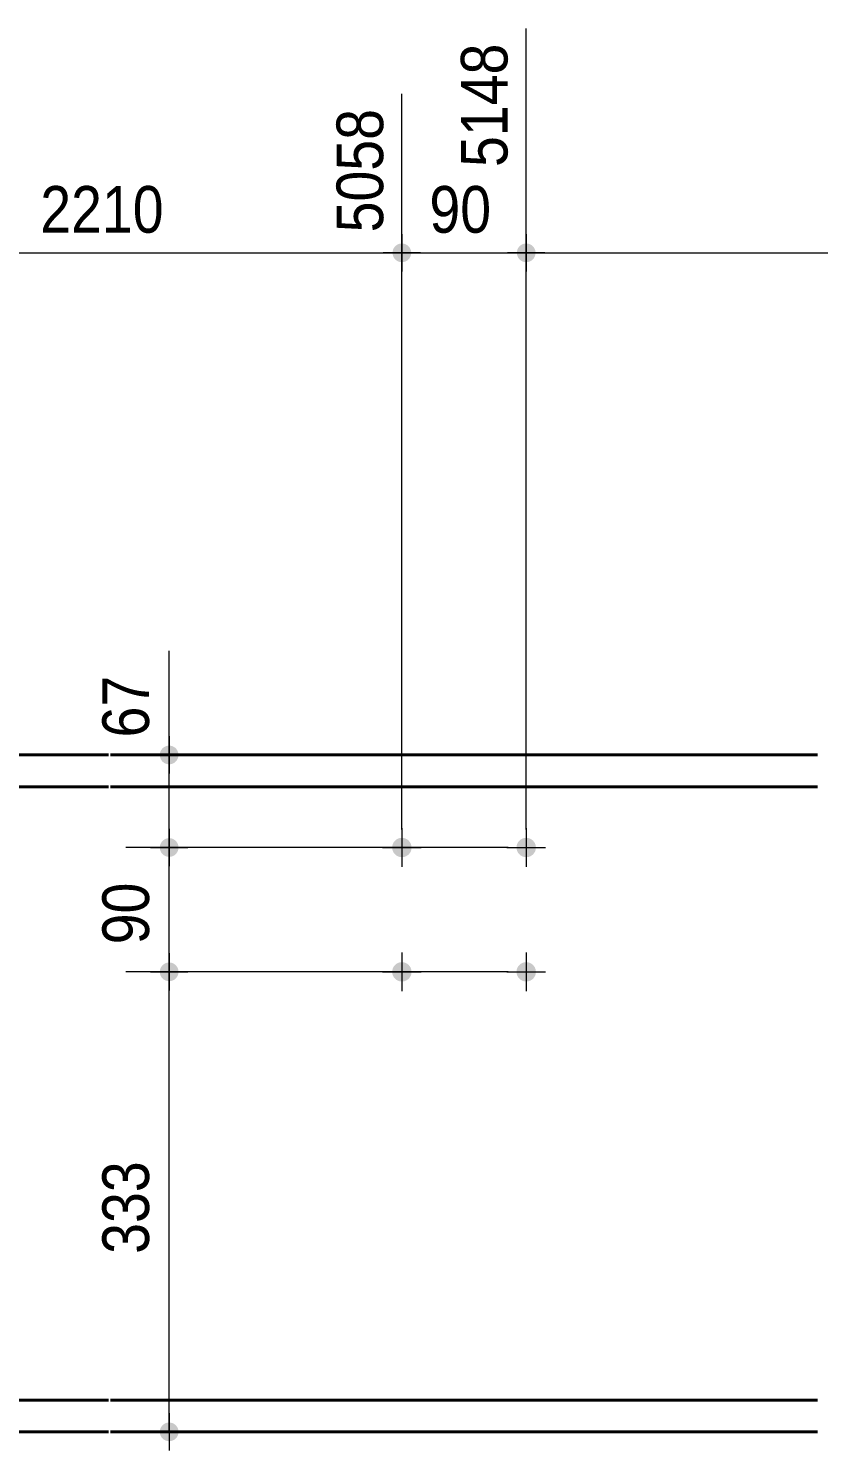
# Model space of a CAD drawing. Header units: millimetres. Extents: x 2 to 410, y 5 to 282.
# Drawn here: x 162.1 to 206.1, y 110.9 to 190.1 of the extents above; entities that cross this region are included whole.
import ezdxf

# ---------------------------------------------------------------- set-up
doc = ezdxf.new("R2010")
doc.units = ezdxf.units.MM
for name, color, linetype, lineweight in [('Boulon', 7, 'Continuous', 0), ('Cotation', 7, 'Continuous', 0), ('Piece', 2, 'Continuous', 0)]:
    doc.layers.add(name, color=color, linetype=linetype, lineweight=lineweight)
doc.styles.add('ARIAL', font='ARIAL.TTF')

# ---------------------------------------------------------------- blocks, each defined once
blk = doc.blocks.new('*A9')
at = {"layer": 'Boulon'}
for points in [[(182.335, 144.5), (182.337, 144.527), (182.341, 144.553), (182.345, 144.579), (182.351, 144.605), (182.358, 144.63), (182.366, 144.655), (182.376, 144.68), (182.386, 144.704), (182.398, 144.728), (182.411, 144.751), (182.425, 144.773), (182.441, 144.795), (182.457, 144.815), (182.474, 144.835), (182.492, 144.854), (182.512, 144.873), (182.532, 144.89), (182.552, 144.906), (182.574, 144.921), (182.596, 144.936), (182.619, 144.949), (182.643, 144.961), (182.667, 144.971), (182.692, 144.981), (182.717, 144.989), (182.742, 144.996), (182.768, 145.002), (182.794, 145.006), (182.82, 145.01), (182.847, 145.012), (182.873, 145.012), (182.9, 145.012), (182.926, 145.01), (182.952, 145.006), (182.978, 145.002), (183.004, 144.996), (183.03, 144.989), (183.055, 144.981), (183.079, 144.971), (183.103, 144.961), (183.127, 144.949), (183.15, 144.936), (183.172, 144.921), (183.194, 144.906), (183.215, 144.89), (183.235, 144.873), (183.254, 144.854), (183.272, 144.835), (183.289, 144.815), (183.306, 144.795), (183.321, 144.773), (183.335, 144.751), (183.348, 144.728), (183.36, 144.704), (183.371, 144.68), (183.38, 144.655), (183.388, 144.63), (183.396, 144.605), (183.401, 144.579), (183.406, 144.553), (183.409, 144.527), (183.411, 144.5), (183.412, 144.474), (183.411, 144.447), (183.409, 144.421), (183.406, 144.395), (183.401, 144.369), (183.396, 144.343), (183.388, 144.317), (183.38, 144.292), (183.371, 144.268), (183.36, 144.244), (183.348, 144.22), (183.335, 144.197), (183.321, 144.175), (183.306, 144.153), (183.289, 144.132), (183.272, 144.112), (183.254, 144.093), (183.235, 144.075), (183.215, 144.058), (183.194, 144.041), (183.172, 144.026), (183.15, 144.012), (183.127, 143.999), (183.103, 143.987), (183.079, 143.976), (183.055, 143.967), (183.03, 143.958), (183.004, 143.951), (182.978, 143.946), (182.952, 143.941), (182.926, 143.938), (182.9, 143.936), (182.873, 143.935), (182.847, 143.936), (182.82, 143.938), (182.794, 143.941), (182.768, 143.946), (182.742, 143.951), (182.717, 143.958), (182.692, 143.967), (182.667, 143.976), (182.643, 143.987), (182.619, 143.999), (182.596, 144.012), (182.574, 144.026), (182.552, 144.041), (182.532, 144.058), (182.512, 144.075), (182.492, 144.093), (182.474, 144.112), (182.457, 144.132), (182.441, 144.153), (182.425, 144.175), (182.411, 144.197), (182.398, 144.22), (182.386, 144.244), (182.376, 144.268), (182.366, 144.292), (182.358, 144.317), (182.351, 144.343), (182.345, 144.369), (182.341, 144.395), (182.337, 144.421), (182.335, 144.447), (182.335, 144.474)], [(182.335, 137.577), (182.337, 137.603), (182.341, 137.63), (182.345, 137.656), (182.351, 137.682), (182.358, 137.707), (182.366, 137.732), (182.376, 137.757), (182.386, 137.781), (182.398, 137.804), (182.411, 137.827), (182.425, 137.85), (182.441, 137.871), (182.457, 137.892), (182.474, 137.912), (182.492, 137.931), (182.512, 137.95), (182.532, 137.967), (182.552, 137.983), (182.574, 137.998), (182.596, 138.013), (182.619, 138.026), (182.643, 138.037), (182.667, 138.048), (182.692, 138.058), (182.717, 138.066), (182.742, 138.073), (182.768, 138.079), (182.794, 138.083), (182.82, 138.087), (182.847, 138.088), (182.873, 138.089), (182.9, 138.088), (182.926, 138.087), (182.952, 138.083), (182.978, 138.079), (183.004, 138.073), (183.03, 138.066), (183.055, 138.058), (183.079, 138.048), (183.103, 138.037), (183.127, 138.026), (183.15, 138.013), (183.172, 137.998), (183.194, 137.983), (183.215, 137.967), (183.235, 137.95), (183.254, 137.931), (183.272, 137.912), (183.289, 137.892), (183.306, 137.871), (183.321, 137.85), (183.335, 137.827), (183.348, 137.804), (183.36, 137.781), (183.371, 137.757), (183.38, 137.732), (183.388, 137.707), (183.396, 137.682), (183.401, 137.656), (183.406, 137.63), (183.409, 137.603), (183.411, 137.577), (183.412, 137.551), (183.411, 137.524), (183.409, 137.498), (183.406, 137.472), (183.401, 137.446), (183.396, 137.42), (183.388, 137.394), (183.38, 137.369), (183.371, 137.345), (183.36, 137.32), (183.348, 137.297), (183.335, 137.274), (183.321, 137.252), (183.306, 137.23), (183.289, 137.209), (183.272, 137.189), (183.254, 137.17), (183.235, 137.152), (183.215, 137.134), (183.194, 137.118), (183.172, 137.103), (183.15, 137.089), (183.127, 137.076), (183.103, 137.064), (183.079, 137.053), (183.055, 137.044), (183.03, 137.035), (183.004, 137.028), (182.978, 137.023), (182.952, 137.018), (182.926, 137.015), (182.9, 137.013), (182.873, 137.012), (182.847, 137.013), (182.82, 137.015), (182.794, 137.018), (182.768, 137.023), (182.742, 137.028), (182.717, 137.035), (182.692, 137.044), (182.667, 137.053), (182.643, 137.064), (182.619, 137.076), (182.596, 137.089), (182.574, 137.103), (182.552, 137.118), (182.532, 137.134), (182.512, 137.152), (182.492, 137.17), (182.474, 137.189), (182.457, 137.209), (182.441, 137.23), (182.425, 137.252), (182.411, 137.274), (182.398, 137.297), (182.386, 137.32), (182.376, 137.345), (182.366, 137.369), (182.358, 137.394), (182.351, 137.42), (182.345, 137.446), (182.341, 137.472), (182.337, 137.498), (182.335, 137.524), (182.335, 137.551)]]:
    blk.add_hatch(color=256, dxfattribs=at).paths.add_polyline_path(points, flags=17)
at = {"layer": 'Boulon', "linetype": 'Continuous', "lineweight": 0}
for p, q in [((182.873, 145.551), (182.873, 143.397)), ((181.796, 144.474), (183.95, 144.474)), ((182.873, 138.628), (182.873, 136.474)), ((181.796, 137.551), (183.95, 137.551))]:
    blk.add_line(p, q, dxfattribs=at)
blk = doc.blocks.new('*A10')
at = {"layer": 'Boulon'}
for points in [[(189.258, 144.5), (189.26, 144.527), (189.264, 144.553), (189.268, 144.579), (189.274, 144.605), (189.281, 144.63), (189.289, 144.655), (189.299, 144.68), (189.31, 144.704), (189.321, 144.728), (189.334, 144.751), (189.349, 144.773), (189.364, 144.795), (189.38, 144.815), (189.397, 144.835), (189.416, 144.854), (189.435, 144.873), (189.455, 144.89), (189.476, 144.906), (189.497, 144.921), (189.519, 144.936), (189.542, 144.949), (189.566, 144.961), (189.59, 144.971), (189.615, 144.981), (189.64, 144.989), (189.665, 144.996), (189.691, 145.002), (189.717, 145.006), (189.743, 145.01), (189.77, 145.012), (189.796, 145.012), (189.823, 145.012), (189.849, 145.01), (189.875, 145.006), (189.901, 145.002), (189.927, 144.996), (189.953, 144.989), (189.978, 144.981), (190.002, 144.971), (190.026, 144.961), (190.05, 144.949), (190.073, 144.936), (190.095, 144.921), (190.117, 144.906), (190.138, 144.89), (190.158, 144.873), (190.177, 144.854), (190.195, 144.835), (190.213, 144.815), (190.229, 144.795), (190.244, 144.773), (190.258, 144.751), (190.271, 144.728), (190.283, 144.704), (190.294, 144.68), (190.303, 144.655), (190.312, 144.63), (190.319, 144.605), (190.324, 144.579), (190.329, 144.553), (190.332, 144.527), (190.334, 144.5), (190.335, 144.474), (190.334, 144.447), (190.332, 144.421), (190.329, 144.395), (190.324, 144.369), (190.319, 144.343), (190.312, 144.317), (190.303, 144.292), (190.294, 144.268), (190.283, 144.244), (190.271, 144.22), (190.258, 144.197), (190.244, 144.175), (190.229, 144.153), (190.213, 144.132), (190.195, 144.112), (190.177, 144.093), (190.158, 144.075), (190.138, 144.058), (190.117, 144.041), (190.095, 144.026), (190.073, 144.012), (190.05, 143.999), (190.026, 143.987), (190.002, 143.976), (189.978, 143.967), (189.953, 143.958), (189.927, 143.951), (189.901, 143.946), (189.875, 143.941), (189.849, 143.938), (189.823, 143.936), (189.796, 143.935), (189.77, 143.936), (189.743, 143.938), (189.717, 143.941), (189.691, 143.946), (189.665, 143.951), (189.64, 143.958), (189.615, 143.967), (189.59, 143.976), (189.566, 143.987), (189.542, 143.999), (189.519, 144.012), (189.497, 144.026), (189.476, 144.041), (189.455, 144.058), (189.435, 144.075), (189.416, 144.093), (189.397, 144.112), (189.38, 144.132), (189.364, 144.153), (189.349, 144.175), (189.334, 144.197), (189.321, 144.22), (189.31, 144.244), (189.299, 144.268), (189.289, 144.292), (189.281, 144.317), (189.274, 144.343), (189.268, 144.369), (189.264, 144.395), (189.26, 144.421), (189.258, 144.447), (189.258, 144.474)], [(189.258, 137.577), (189.26, 137.603), (189.264, 137.63), (189.268, 137.656), (189.274, 137.682), (189.281, 137.707), (189.289, 137.732), (189.299, 137.757), (189.31, 137.781), (189.321, 137.804), (189.334, 137.827), (189.349, 137.85), (189.364, 137.871), (189.38, 137.892), (189.397, 137.912), (189.416, 137.931), (189.435, 137.95), (189.455, 137.967), (189.476, 137.983), (189.497, 137.998), (189.519, 138.013), (189.542, 138.026), (189.566, 138.037), (189.59, 138.048), (189.615, 138.058), (189.64, 138.066), (189.665, 138.073), (189.691, 138.079), (189.717, 138.083), (189.743, 138.087), (189.77, 138.088), (189.796, 138.089), (189.823, 138.088), (189.849, 138.087), (189.875, 138.083), (189.901, 138.079), (189.927, 138.073), (189.953, 138.066), (189.978, 138.058), (190.002, 138.048), (190.026, 138.037), (190.05, 138.026), (190.073, 138.013), (190.095, 137.998), (190.117, 137.983), (190.138, 137.967), (190.158, 137.95), (190.177, 137.931), (190.195, 137.912), (190.213, 137.892), (190.229, 137.871), (190.244, 137.85), (190.258, 137.827), (190.271, 137.804), (190.283, 137.781), (190.294, 137.757), (190.303, 137.732), (190.312, 137.707), (190.319, 137.682), (190.324, 137.656), (190.329, 137.63), (190.332, 137.603), (190.334, 137.577), (190.335, 137.551), (190.334, 137.524), (190.332, 137.498), (190.329, 137.472), (190.324, 137.446), (190.319, 137.42), (190.312, 137.394), (190.303, 137.369), (190.294, 137.345), (190.283, 137.32), (190.271, 137.297), (190.258, 137.274), (190.244, 137.252), (190.229, 137.23), (190.213, 137.209), (190.195, 137.189), (190.177, 137.17), (190.158, 137.152), (190.138, 137.134), (190.117, 137.118), (190.095, 137.103), (190.073, 137.089), (190.05, 137.076), (190.026, 137.064), (190.002, 137.053), (189.978, 137.044), (189.953, 137.035), (189.927, 137.028), (189.901, 137.023), (189.875, 137.018), (189.849, 137.015), (189.823, 137.013), (189.796, 137.012), (189.77, 137.013), (189.743, 137.015), (189.717, 137.018), (189.691, 137.023), (189.665, 137.028), (189.64, 137.035), (189.615, 137.044), (189.59, 137.053), (189.566, 137.064), (189.542, 137.076), (189.519, 137.089), (189.497, 137.103), (189.476, 137.118), (189.455, 137.134), (189.435, 137.152), (189.416, 137.17), (189.397, 137.189), (189.38, 137.209), (189.364, 137.23), (189.349, 137.252), (189.334, 137.274), (189.321, 137.297), (189.31, 137.32), (189.299, 137.345), (189.289, 137.369), (189.281, 137.394), (189.274, 137.42), (189.268, 137.446), (189.264, 137.472), (189.26, 137.498), (189.258, 137.524), (189.258, 137.551)]]:
    blk.add_hatch(color=256, dxfattribs=at).paths.add_polyline_path(points, flags=17)
at = {"layer": 'Boulon', "linetype": 'Continuous', "lineweight": 0}
for p, q in [((189.796, 145.551), (189.796, 143.397)), ((188.719, 144.474), (190.873, 144.474)), ((189.796, 138.628), (189.796, 136.474)), ((188.719, 137.551), (190.873, 137.551))]:
    blk.add_line(p, q, dxfattribs=at)
blk = doc.blocks.new('*A16')
at = {"layer": 'Piece', "color": 2, "linetype": 'Continuous', "lineweight": 40}
for p, q in [((166.544765, 149.627592), (127.164818, 149.627592)), ((206.024712, 149.627592), (166.644765, 149.627592)), ((166.544765, 147.858361), (127.164818, 147.858361)), ((206.024712, 147.858361), (166.644765, 147.858361)), ((166.544765, 113.704515), (127.164818, 113.704515)), ((206.024712, 113.704515), (166.644765, 113.704515)), ((127.164818, 111.935285), (166.544765, 111.935285)), ((166.644765, 111.935285), (206.024712, 111.935285))]:
    blk.add_line(p, q, dxfattribs=at)
blk = doc.blocks.new('*A43')
at = {"layer": 'Cotation'}
for points in [[(150.291, 177.069), (150.265, 177.071), (150.24, 177.074), (150.215, 177.078), (150.19, 177.084), (150.165, 177.091), (150.141, 177.099), (150.117, 177.108), (150.094, 177.118), (150.071, 177.13), (150.049, 177.142), (150.027, 177.156), (150.007, 177.171), (149.986, 177.186), (149.967, 177.203), (149.949, 177.221), (149.931, 177.239), (149.914, 177.258), (149.899, 177.279), (149.884, 177.299), (149.87, 177.321), (149.858, 177.343), (149.846, 177.366), (149.836, 177.389), (149.827, 177.413), (149.819, 177.437), (149.812, 177.462), (149.806, 177.487), (149.802, 177.512), (149.799, 177.537), (149.797, 177.563), (149.796, 177.588), (149.797, 177.614), (149.799, 177.639), (149.802, 177.665), (149.806, 177.69), (149.812, 177.715), (149.819, 177.739), (149.827, 177.764), (149.836, 177.787), (149.846, 177.811), (149.858, 177.833), (149.87, 177.856), (149.884, 177.877), (149.899, 177.898), (149.914, 177.918), (149.931, 177.938), (149.949, 177.956), (149.967, 177.974), (149.986, 177.99), (150.007, 178.006), (150.027, 178.021), (150.049, 178.034), (150.071, 178.047), (150.094, 178.058), (150.117, 178.069), (150.141, 178.078), (150.165, 178.086), (150.19, 178.093), (150.215, 178.098), (150.24, 178.103), (150.265, 178.106), (150.291, 178.108), (150.316, 178.108), (150.342, 178.108), (150.367, 178.106), (150.393, 178.103), (150.418, 178.098), (150.443, 178.093), (150.467, 178.086), (150.492, 178.078), (150.515, 178.069), (150.539, 178.058), (150.561, 178.047), (150.584, 178.034), (150.605, 178.021), (150.626, 178.006), (150.646, 177.99), (150.666, 177.974), (150.684, 177.956), (150.702, 177.938), (150.718, 177.918), (150.734, 177.898), (150.749, 177.877), (150.762, 177.856), (150.775, 177.833), (150.786, 177.811), (150.797, 177.787), (150.806, 177.764), (150.814, 177.739), (150.821, 177.715), (150.826, 177.69), (150.831, 177.665), (150.834, 177.639), (150.836, 177.614), (150.836, 177.588), (150.836, 177.563), (150.834, 177.537), (150.831, 177.512), (150.826, 177.487), (150.821, 177.462), (150.814, 177.437), (150.806, 177.413), (150.797, 177.389), (150.786, 177.366), (150.775, 177.343), (150.762, 177.321), (150.749, 177.299), (150.734, 177.279), (150.718, 177.258), (150.702, 177.239), (150.684, 177.221), (150.666, 177.203), (150.646, 177.186), (150.626, 177.171), (150.605, 177.156), (150.584, 177.142), (150.561, 177.13), (150.539, 177.118), (150.515, 177.108), (150.492, 177.099), (150.467, 177.091), (150.443, 177.084), (150.418, 177.078), (150.393, 177.074), (150.367, 177.071), (150.342, 177.069), (150.316, 177.068)], [(182.848, 177.069), (182.822, 177.071), (182.797, 177.074), (182.772, 177.078), (182.747, 177.084), (182.722, 177.091), (182.698, 177.099), (182.674, 177.108), (182.651, 177.118), (182.628, 177.13), (182.606, 177.142), (182.584, 177.156), (182.563, 177.171), (182.543, 177.186), (182.524, 177.203), (182.506, 177.221), (182.488, 177.239), (182.471, 177.258), (182.456, 177.279), (182.441, 177.299), (182.427, 177.321), (182.415, 177.343), (182.403, 177.366), (182.393, 177.389), (182.384, 177.413), (182.376, 177.437), (182.369, 177.462), (182.363, 177.487), (182.359, 177.512), (182.356, 177.537), (182.354, 177.563), (182.353, 177.588), (182.354, 177.614), (182.356, 177.639), (182.359, 177.665), (182.363, 177.69), (182.369, 177.715), (182.376, 177.739), (182.384, 177.764), (182.393, 177.787), (182.403, 177.811), (182.415, 177.833), (182.427, 177.856), (182.441, 177.877), (182.456, 177.898), (182.471, 177.918), (182.488, 177.938), (182.506, 177.956), (182.524, 177.974), (182.543, 177.99), (182.563, 178.006), (182.584, 178.021), (182.606, 178.034), (182.628, 178.047), (182.651, 178.058), (182.674, 178.069), (182.698, 178.078), (182.722, 178.086), (182.747, 178.093), (182.772, 178.098), (182.797, 178.103), (182.822, 178.106), (182.848, 178.108), (182.873, 178.108), (182.899, 178.108), (182.924, 178.106), (182.95, 178.103), (182.975, 178.098), (183, 178.093), (183.024, 178.086), (183.048, 178.078), (183.072, 178.069), (183.096, 178.058), (183.118, 178.047), (183.141, 178.034), (183.162, 178.021), (183.183, 178.006), (183.203, 177.99), (183.222, 177.974), (183.241, 177.956), (183.258, 177.938), (183.275, 177.918), (183.291, 177.898), (183.306, 177.877), (183.319, 177.856), (183.332, 177.833), (183.343, 177.811), (183.354, 177.787), (183.363, 177.764), (183.371, 177.739), (183.378, 177.715), (183.383, 177.69), (183.388, 177.665), (183.391, 177.639), (183.393, 177.614), (183.393, 177.588), (183.393, 177.563), (183.391, 177.537), (183.388, 177.512), (183.383, 177.487), (183.378, 177.462), (183.371, 177.437), (183.363, 177.413), (183.354, 177.389), (183.343, 177.366), (183.332, 177.343), (183.319, 177.321), (183.306, 177.299), (183.291, 177.279), (183.275, 177.258), (183.258, 177.239), (183.241, 177.221), (183.222, 177.203), (183.203, 177.186), (183.183, 177.171), (183.162, 177.156), (183.141, 177.142), (183.118, 177.13), (183.096, 177.118), (183.072, 177.108), (183.048, 177.099), (183.024, 177.091), (183, 177.084), (182.975, 177.078), (182.95, 177.074), (182.924, 177.071), (182.899, 177.069), (182.873, 177.068)]]:
    blk.add_hatch(color=256, dxfattribs=at).paths.add_polyline_path(points, flags=17)
at = {"layer": 'Cotation', "linetype": 'Continuous', "lineweight": 0}
for p, q in [((150.316, 145.474), (150.316, 190.082)), ((182.873, 145.474), (182.873, 186.442)), ((150.316, 178.628), (150.316, 176.548)), ((182.873, 178.628), (182.873, 176.548)), ((151.356, 177.588), (149.276, 177.588)), ((150.316, 177.588), (149.276, 177.588)), ((150.316, 177.588), (182.873, 177.588)), ((183.913, 177.588), (181.833, 177.588)), ((182.873, 177.588), (183.913, 177.588))]:
    blk.add_line(p, q, dxfattribs=at)
at = {"layer": 'Cotation'}
for p in [(150.316, 177.588), (182.873, 177.588)]:
    blk.add_point(p, dxfattribs=at)
at = {"layer": 'Cotation', "style": 'ARIAL', "width": 0.85}
blk.add_text('5058', height=2.6, rotation=90.00021, dxfattribs=at).set_placement((181.833, 178.728))
blk.add_text('2210', height=2.6, dxfattribs=at).set_placement((162.738, 178.708))
blk = doc.blocks.new('*A44')
at = {"layer": 'Cotation'}
for points in [[(182.848, 177.069), (182.822, 177.071), (182.797, 177.074), (182.772, 177.078), (182.747, 177.084), (182.722, 177.091), (182.698, 177.099), (182.674, 177.108), (182.651, 177.118), (182.628, 177.13), (182.606, 177.142), (182.584, 177.156), (182.563, 177.171), (182.543, 177.186), (182.524, 177.203), (182.506, 177.221), (182.488, 177.239), (182.471, 177.258), (182.456, 177.279), (182.441, 177.299), (182.427, 177.321), (182.415, 177.343), (182.403, 177.366), (182.393, 177.389), (182.384, 177.413), (182.376, 177.437), (182.369, 177.462), (182.363, 177.487), (182.359, 177.512), (182.356, 177.537), (182.354, 177.563), (182.353, 177.588), (182.354, 177.614), (182.356, 177.639), (182.359, 177.665), (182.363, 177.69), (182.369, 177.715), (182.376, 177.739), (182.384, 177.764), (182.393, 177.787), (182.403, 177.811), (182.415, 177.833), (182.427, 177.856), (182.441, 177.877), (182.456, 177.898), (182.471, 177.918), (182.488, 177.938), (182.506, 177.956), (182.524, 177.974), (182.543, 177.99), (182.563, 178.006), (182.584, 178.021), (182.606, 178.034), (182.628, 178.047), (182.651, 178.058), (182.674, 178.069), (182.698, 178.078), (182.722, 178.086), (182.747, 178.093), (182.772, 178.098), (182.797, 178.103), (182.822, 178.106), (182.848, 178.108), (182.873, 178.108), (182.899, 178.108), (182.924, 178.106), (182.95, 178.103), (182.975, 178.098), (183, 178.093), (183.024, 178.086), (183.048, 178.078), (183.072, 178.069), (183.096, 178.058), (183.118, 178.047), (183.141, 178.034), (183.162, 178.021), (183.183, 178.006), (183.203, 177.99), (183.222, 177.974), (183.241, 177.956), (183.258, 177.938), (183.275, 177.918), (183.291, 177.898), (183.306, 177.877), (183.319, 177.856), (183.332, 177.833), (183.343, 177.811), (183.354, 177.787), (183.363, 177.764), (183.371, 177.739), (183.378, 177.715), (183.383, 177.69), (183.388, 177.665), (183.391, 177.639), (183.393, 177.614), (183.393, 177.588), (183.393, 177.563), (183.391, 177.537), (183.388, 177.512), (183.383, 177.487), (183.378, 177.462), (183.371, 177.437), (183.363, 177.413), (183.354, 177.389), (183.343, 177.366), (183.332, 177.343), (183.319, 177.321), (183.306, 177.299), (183.291, 177.279), (183.275, 177.258), (183.258, 177.239), (183.241, 177.221), (183.222, 177.203), (183.203, 177.186), (183.183, 177.171), (183.162, 177.156), (183.141, 177.142), (183.118, 177.13), (183.096, 177.118), (183.072, 177.108), (183.048, 177.099), (183.024, 177.091), (183, 177.084), (182.975, 177.078), (182.95, 177.074), (182.924, 177.071), (182.899, 177.069), (182.873, 177.068)], [(189.771, 177.069), (189.745, 177.071), (189.72, 177.074), (189.695, 177.078), (189.67, 177.084), (189.645, 177.091), (189.621, 177.099), (189.597, 177.108), (189.574, 177.118), (189.551, 177.13), (189.529, 177.142), (189.507, 177.156), (189.487, 177.171), (189.466, 177.186), (189.447, 177.203), (189.429, 177.221), (189.411, 177.239), (189.394, 177.258), (189.379, 177.279), (189.364, 177.299), (189.35, 177.321), (189.338, 177.343), (189.326, 177.366), (189.316, 177.389), (189.307, 177.413), (189.299, 177.437), (189.292, 177.462), (189.286, 177.487), (189.282, 177.512), (189.279, 177.537), (189.277, 177.563), (189.276, 177.588), (189.277, 177.614), (189.279, 177.639), (189.282, 177.665), (189.286, 177.69), (189.292, 177.715), (189.299, 177.739), (189.307, 177.764), (189.316, 177.787), (189.326, 177.811), (189.338, 177.833), (189.35, 177.856), (189.364, 177.877), (189.379, 177.898), (189.394, 177.918), (189.411, 177.938), (189.429, 177.956), (189.447, 177.974), (189.466, 177.99), (189.487, 178.006), (189.507, 178.021), (189.529, 178.034), (189.551, 178.047), (189.574, 178.058), (189.597, 178.069), (189.621, 178.078), (189.645, 178.086), (189.67, 178.093), (189.695, 178.098), (189.72, 178.103), (189.745, 178.106), (189.771, 178.108), (189.796, 178.108), (189.822, 178.108), (189.847, 178.106), (189.873, 178.103), (189.898, 178.098), (189.923, 178.093), (189.947, 178.086), (189.971, 178.078), (189.995, 178.069), (190.019, 178.058), (190.041, 178.047), (190.064, 178.034), (190.085, 178.021), (190.106, 178.006), (190.126, 177.99), (190.145, 177.974), (190.164, 177.956), (190.182, 177.938), (190.198, 177.918), (190.214, 177.898), (190.229, 177.877), (190.242, 177.856), (190.255, 177.833), (190.266, 177.811), (190.277, 177.787), (190.286, 177.764), (190.294, 177.739), (190.301, 177.715), (190.306, 177.69), (190.311, 177.665), (190.314, 177.639), (190.316, 177.614), (190.316, 177.588), (190.316, 177.563), (190.314, 177.537), (190.311, 177.512), (190.306, 177.487), (190.301, 177.462), (190.294, 177.437), (190.286, 177.413), (190.277, 177.389), (190.266, 177.366), (190.255, 177.343), (190.242, 177.321), (190.229, 177.299), (190.214, 177.279), (190.198, 177.258), (190.182, 177.239), (190.164, 177.221), (190.145, 177.203), (190.126, 177.186), (190.106, 177.171), (190.085, 177.156), (190.064, 177.142), (190.041, 177.13), (190.019, 177.118), (189.995, 177.108), (189.971, 177.099), (189.947, 177.091), (189.923, 177.084), (189.898, 177.078), (189.873, 177.074), (189.847, 177.071), (189.822, 177.069), (189.796, 177.068)]]:
    blk.add_hatch(color=256, dxfattribs=at).paths.add_polyline_path(points, flags=17)
at = {"layer": 'Cotation', "linetype": 'Continuous', "lineweight": 0}
for p, q in [((189.796, 145.474), (189.796, 190.082)), ((182.873, 145.474), (182.873, 186.442)), ((182.873, 178.628), (182.873, 176.548)), ((189.796, 178.628), (189.796, 176.548)), ((183.913, 177.588), (181.833, 177.588)), ((182.873, 177.588), (181.833, 177.588)), ((182.873, 177.588), (189.796, 177.588)), ((190.836, 177.588), (188.756, 177.588)), ((189.796, 177.588), (190.836, 177.588))]:
    blk.add_line(p, q, dxfattribs=at)
at = {"layer": 'Cotation'}
for p in [(182.873, 177.588), (189.796, 177.588)]:
    blk.add_point(p, dxfattribs=at)
at = {"layer": 'Cotation', "style": 'ARIAL', "width": 0.85}
blk.add_text('5148', height=2.6, rotation=90.00021, dxfattribs=at).set_placement((188.756, 182.368))
blk.add_text('90', height=2.6, dxfattribs=at).set_placement((184.406, 178.708))
blk = doc.blocks.new('*A45')
at = {"layer": 'Cotation'}
for points in [[(189.771, 177.069), (189.745, 177.071), (189.72, 177.074), (189.695, 177.078), (189.67, 177.084), (189.645, 177.091), (189.621, 177.099), (189.597, 177.108), (189.574, 177.118), (189.551, 177.13), (189.529, 177.142), (189.507, 177.156), (189.487, 177.171), (189.466, 177.186), (189.447, 177.203), (189.429, 177.221), (189.411, 177.239), (189.394, 177.258), (189.379, 177.279), (189.364, 177.299), (189.35, 177.321), (189.338, 177.343), (189.326, 177.366), (189.316, 177.389), (189.307, 177.413), (189.299, 177.437), (189.292, 177.462), (189.286, 177.487), (189.282, 177.512), (189.279, 177.537), (189.277, 177.563), (189.276, 177.588), (189.277, 177.614), (189.279, 177.639), (189.282, 177.665), (189.286, 177.69), (189.292, 177.715), (189.299, 177.739), (189.307, 177.764), (189.316, 177.787), (189.326, 177.811), (189.338, 177.833), (189.35, 177.856), (189.364, 177.877), (189.379, 177.898), (189.394, 177.918), (189.411, 177.938), (189.429, 177.956), (189.447, 177.974), (189.466, 177.99), (189.487, 178.006), (189.507, 178.021), (189.529, 178.034), (189.551, 178.047), (189.574, 178.058), (189.597, 178.069), (189.621, 178.078), (189.645, 178.086), (189.67, 178.093), (189.695, 178.098), (189.72, 178.103), (189.745, 178.106), (189.771, 178.108), (189.796, 178.108), (189.822, 178.108), (189.847, 178.106), (189.873, 178.103), (189.898, 178.098), (189.923, 178.093), (189.947, 178.086), (189.971, 178.078), (189.995, 178.069), (190.019, 178.058), (190.041, 178.047), (190.064, 178.034), (190.085, 178.021), (190.106, 178.006), (190.126, 177.99), (190.145, 177.974), (190.164, 177.956), (190.182, 177.938), (190.198, 177.918), (190.214, 177.898), (190.229, 177.877), (190.242, 177.856), (190.255, 177.833), (190.266, 177.811), (190.277, 177.787), (190.286, 177.764), (190.294, 177.739), (190.301, 177.715), (190.306, 177.69), (190.311, 177.665), (190.314, 177.639), (190.316, 177.614), (190.316, 177.588), (190.316, 177.563), (190.314, 177.537), (190.311, 177.512), (190.306, 177.487), (190.301, 177.462), (190.294, 177.437), (190.286, 177.413), (190.277, 177.389), (190.266, 177.366), (190.255, 177.343), (190.242, 177.321), (190.229, 177.299), (190.214, 177.279), (190.198, 177.258), (190.182, 177.239), (190.164, 177.221), (190.145, 177.203), (190.126, 177.186), (190.106, 177.171), (190.085, 177.156), (190.064, 177.142), (190.041, 177.13), (190.019, 177.118), (189.995, 177.108), (189.971, 177.099), (189.947, 177.091), (189.923, 177.084), (189.898, 177.078), (189.873, 177.074), (189.847, 177.071), (189.822, 177.069), (189.796, 177.068)], [(267.351, 177.069), (267.325, 177.071), (267.3, 177.074), (267.275, 177.078), (267.25, 177.084), (267.225, 177.091), (267.201, 177.099), (267.177, 177.108), (267.154, 177.118), (267.131, 177.13), (267.109, 177.142), (267.087, 177.156), (267.066, 177.171), (267.046, 177.186), (267.027, 177.203), (267.009, 177.221), (266.991, 177.239), (266.974, 177.258), (266.959, 177.279), (266.944, 177.299), (266.93, 177.321), (266.918, 177.343), (266.906, 177.366), (266.896, 177.389), (266.887, 177.413), (266.879, 177.437), (266.872, 177.462), (266.866, 177.487), (266.862, 177.512), (266.859, 177.537), (266.857, 177.563), (266.856, 177.588), (266.857, 177.614), (266.859, 177.639), (266.862, 177.665), (266.866, 177.69), (266.872, 177.715), (266.879, 177.739), (266.887, 177.764), (266.896, 177.787), (266.906, 177.811), (266.918, 177.833), (266.93, 177.856), (266.944, 177.877), (266.959, 177.898), (266.974, 177.918), (266.991, 177.938), (267.009, 177.956), (267.027, 177.974), (267.046, 177.99), (267.066, 178.006), (267.087, 178.021), (267.109, 178.034), (267.131, 178.047), (267.154, 178.058), (267.177, 178.069), (267.201, 178.078), (267.225, 178.086), (267.25, 178.093), (267.275, 178.098), (267.3, 178.103), (267.325, 178.106), (267.351, 178.108), (267.376, 178.108), (267.402, 178.108), (267.427, 178.106), (267.453, 178.103), (267.478, 178.098), (267.503, 178.093), (267.527, 178.086), (267.551, 178.078), (267.575, 178.069), (267.599, 178.058), (267.621, 178.047), (267.644, 178.034), (267.665, 178.021), (267.686, 178.006), (267.706, 177.99), (267.725, 177.974), (267.744, 177.956), (267.762, 177.938), (267.778, 177.918), (267.794, 177.898), (267.809, 177.877), (267.822, 177.856), (267.835, 177.833), (267.846, 177.811), (267.857, 177.787), (267.866, 177.764), (267.874, 177.739), (267.881, 177.715), (267.886, 177.69), (267.891, 177.665), (267.894, 177.639), (267.896, 177.614), (267.896, 177.588), (267.896, 177.563), (267.894, 177.537), (267.891, 177.512), (267.886, 177.487), (267.881, 177.462), (267.874, 177.437), (267.866, 177.413), (267.857, 177.389), (267.846, 177.366), (267.835, 177.343), (267.822, 177.321), (267.809, 177.299), (267.794, 177.279), (267.778, 177.258), (267.762, 177.239), (267.744, 177.221), (267.725, 177.203), (267.706, 177.186), (267.686, 177.171), (267.665, 177.156), (267.644, 177.142), (267.621, 177.13), (267.599, 177.118), (267.575, 177.108), (267.551, 177.099), (267.527, 177.091), (267.503, 177.084), (267.478, 177.078), (267.453, 177.074), (267.427, 177.071), (267.402, 177.069), (267.376, 177.068)]]:
    blk.add_hatch(color=256, dxfattribs=at).paths.add_polyline_path(points, flags=17)
at = {"layer": 'Cotation', "linetype": 'Continuous', "lineweight": 0}
for p, q in [((189.796, 145.474), (189.796, 190.082)), ((267.376, 145.474), (267.376, 186.442)), ((189.796, 178.628), (189.796, 176.548)), ((267.376, 178.628), (267.376, 176.548)), ((190.836, 177.588), (188.756, 177.588)), ((189.796, 177.588), (188.756, 177.588)), ((189.796, 177.588), (267.376, 177.588)), ((268.416, 177.588), (266.336, 177.588)), ((267.376, 177.588), (268.416, 177.588))]:
    blk.add_line(p, q, dxfattribs=at)
at = {"layer": 'Cotation'}
for p in [(189.796, 177.588), (267.376, 177.588)]:
    blk.add_point(p, dxfattribs=at)
at = {"layer": 'Cotation', "style": 'ARIAL', "width": 0.85}
blk.add_text('7358', height=2.6, rotation=90.00021, dxfattribs=at).set_placement((266.336, 178.728))
blk.add_text('2210', height=2.6, dxfattribs=at).set_placement((224.729, 178.708))
blk = doc.blocks.new('*A64')
at = {"layer": 'Cotation'}
for points in [[(169.889, 137.031), (169.863, 137.033), (169.838, 137.036), (169.813, 137.041), (169.788, 137.046), (169.763, 137.053), (169.739, 137.061), (169.715, 137.07), (169.692, 137.081), (169.669, 137.092), (169.647, 137.105), (169.625, 137.118), (169.604, 137.133), (169.584, 137.149), (169.565, 137.165), (169.547, 137.183), (169.529, 137.201), (169.512, 137.221), (169.497, 137.241), (169.482, 137.262), (169.468, 137.283), (169.456, 137.306), (169.444, 137.328), (169.434, 137.352), (169.425, 137.375), (169.417, 137.4), (169.41, 137.424), (169.404, 137.449), (169.4, 137.474), (169.397, 137.5), (169.395, 137.525), (169.394, 137.551), (169.395, 137.576), (169.397, 137.602), (169.4, 137.627), (169.404, 137.652), (169.41, 137.677), (169.417, 137.702), (169.425, 137.726), (169.434, 137.75), (169.444, 137.773), (169.456, 137.796), (169.468, 137.818), (169.482, 137.84), (169.497, 137.86), (169.512, 137.881), (169.529, 137.9), (169.547, 137.918), (169.565, 137.936), (169.584, 137.953), (169.604, 137.968), (169.625, 137.983), (169.647, 137.997), (169.669, 138.009), (169.692, 138.021), (169.715, 138.031), (169.739, 138.04), (169.763, 138.048), (169.788, 138.055), (169.813, 138.061), (169.838, 138.065), (169.863, 138.068), (169.889, 138.07), (169.914, 138.071), (169.94, 138.07), (169.965, 138.068), (169.991, 138.065), (170.016, 138.061), (170.041, 138.055), (170.065, 138.048), (170.089, 138.04), (170.113, 138.031), (170.137, 138.021), (170.159, 138.009), (170.182, 137.997), (170.203, 137.983), (170.224, 137.968), (170.244, 137.953), (170.263, 137.936), (170.282, 137.918), (170.3, 137.9), (170.316, 137.881), (170.332, 137.86), (170.347, 137.84), (170.36, 137.818), (170.373, 137.796), (170.384, 137.773), (170.395, 137.75), (170.404, 137.726), (170.412, 137.702), (170.419, 137.677), (170.424, 137.652), (170.429, 137.627), (170.432, 137.602), (170.434, 137.576), (170.434, 137.551), (170.434, 137.525), (170.432, 137.5), (170.429, 137.474), (170.424, 137.449), (170.419, 137.424), (170.412, 137.4), (170.404, 137.375), (170.395, 137.352), (170.384, 137.328), (170.373, 137.306), (170.36, 137.283), (170.347, 137.262), (170.332, 137.241), (170.316, 137.221), (170.3, 137.201), (170.282, 137.183), (170.263, 137.165), (170.244, 137.149), (170.224, 137.133), (170.203, 137.118), (170.182, 137.105), (170.159, 137.092), (170.137, 137.081), (170.113, 137.07), (170.089, 137.061), (170.065, 137.053), (170.041, 137.046), (170.016, 137.041), (169.991, 137.036), (169.965, 137.033), (169.94, 137.031), (169.914, 137.031)], [(169.889, 111.416), (169.863, 111.418), (169.838, 111.421), (169.813, 111.425), (169.788, 111.431), (169.763, 111.438), (169.739, 111.446), (169.715, 111.455), (169.692, 111.465), (169.669, 111.477), (169.647, 111.489), (169.625, 111.503), (169.604, 111.518), (169.584, 111.533), (169.565, 111.55), (169.547, 111.568), (169.529, 111.586), (169.512, 111.605), (169.497, 111.626), (169.482, 111.646), (169.468, 111.668), (169.456, 111.69), (169.444, 111.713), (169.434, 111.736), (169.425, 111.76), (169.417, 111.784), (169.41, 111.809), (169.404, 111.834), (169.4, 111.859), (169.397, 111.884), (169.395, 111.91), (169.394, 111.935), (169.395, 111.961), (169.397, 111.986), (169.4, 112.012), (169.404, 112.037), (169.41, 112.062), (169.417, 112.086), (169.425, 112.11), (169.434, 112.134), (169.444, 112.158), (169.456, 112.18), (169.468, 112.203), (169.482, 112.224), (169.497, 112.245), (169.512, 112.265), (169.529, 112.284), (169.547, 112.303), (169.565, 112.321), (169.584, 112.337), (169.604, 112.353), (169.625, 112.368), (169.647, 112.381), (169.669, 112.394), (169.692, 112.405), (169.715, 112.416), (169.739, 112.425), (169.763, 112.433), (169.788, 112.44), (169.813, 112.445), (169.838, 112.45), (169.863, 112.453), (169.889, 112.455), (169.914, 112.455), (169.94, 112.455), (169.965, 112.453), (169.991, 112.45), (170.016, 112.445), (170.041, 112.44), (170.065, 112.433), (170.089, 112.425), (170.113, 112.416), (170.137, 112.405), (170.159, 112.394), (170.182, 112.381), (170.203, 112.368), (170.224, 112.353), (170.244, 112.337), (170.263, 112.321), (170.282, 112.303), (170.3, 112.284), (170.316, 112.265), (170.332, 112.245), (170.347, 112.224), (170.36, 112.203), (170.373, 112.18), (170.384, 112.158), (170.395, 112.134), (170.404, 112.11), (170.412, 112.086), (170.419, 112.062), (170.424, 112.037), (170.429, 112.012), (170.432, 111.986), (170.434, 111.961), (170.434, 111.935), (170.434, 111.91), (170.432, 111.884), (170.429, 111.859), (170.424, 111.834), (170.419, 111.809), (170.412, 111.784), (170.404, 111.76), (170.395, 111.736), (170.384, 111.713), (170.373, 111.69), (170.36, 111.668), (170.347, 111.646), (170.332, 111.626), (170.316, 111.605), (170.3, 111.586), (170.282, 111.568), (170.263, 111.55), (170.244, 111.533), (170.224, 111.518), (170.203, 111.503), (170.182, 111.489), (170.159, 111.477), (170.137, 111.465), (170.113, 111.455), (170.089, 111.446), (170.065, 111.438), (170.041, 111.431), (170.016, 111.425), (169.991, 111.421), (169.965, 111.418), (169.94, 111.416), (169.914, 111.415)]]:
    blk.add_hatch(color=256, dxfattribs=at).paths.add_polyline_path(points, flags=17)
at = {"layer": 'Cotation', "linetype": 'Continuous', "lineweight": 0}
for p, q in [((169.914, 138.591), (169.914, 136.511)), ((169.914, 137.551), (169.914, 138.591)), ((188.796, 137.551), (167.494, 137.551)), ((168.874, 137.551), (170.954, 137.551)), ((169.914, 111.935), (169.914, 137.551)), ((169.914, 112.975), (169.914, 110.895)), ((181.873, 111.935), (167.494, 111.935)), ((168.874, 111.935), (170.954, 111.935)), ((169.914, 111.935), (169.914, 110.895))]:
    blk.add_line(p, q, dxfattribs=at)
at = {"layer": 'Cotation'}
for p in [(169.914, 137.551), (169.914, 111.935)]:
    blk.add_point(p, dxfattribs=at)
at = {"layer": 'Cotation', "style": 'ARIAL', "width": 0.85}
blk.add_text('333', height=2.6, rotation=90.00021, dxfattribs=at).set_placement((168.794, 121.85))
blk = doc.blocks.new('*A65')
at = {"layer": 'Cotation'}
for points in [[(169.889, 143.954), (169.863, 143.956), (169.838, 143.959), (169.813, 143.964), (169.788, 143.969), (169.763, 143.976), (169.739, 143.984), (169.715, 143.993), (169.692, 144.004), (169.669, 144.015), (169.647, 144.028), (169.625, 144.041), (169.604, 144.056), (169.584, 144.072), (169.565, 144.088), (169.547, 144.106), (169.529, 144.125), (169.512, 144.144), (169.497, 144.164), (169.482, 144.185), (169.468, 144.206), (169.456, 144.229), (169.444, 144.251), (169.434, 144.275), (169.425, 144.299), (169.417, 144.323), (169.41, 144.347), (169.404, 144.372), (169.4, 144.397), (169.397, 144.423), (169.395, 144.448), (169.394, 144.474), (169.395, 144.499), (169.397, 144.525), (169.4, 144.55), (169.404, 144.575), (169.41, 144.6), (169.417, 144.625), (169.425, 144.649), (169.434, 144.673), (169.444, 144.696), (169.456, 144.719), (169.468, 144.741), (169.482, 144.763), (169.497, 144.784), (169.512, 144.804), (169.529, 144.823), (169.547, 144.841), (169.565, 144.859), (169.584, 144.876), (169.604, 144.891), (169.625, 144.906), (169.647, 144.92), (169.669, 144.932), (169.692, 144.944), (169.715, 144.954), (169.739, 144.963), (169.763, 144.971), (169.788, 144.978), (169.813, 144.984), (169.838, 144.988), (169.863, 144.991), (169.889, 144.993), (169.914, 144.994), (169.94, 144.993), (169.965, 144.991), (169.991, 144.988), (170.016, 144.984), (170.041, 144.978), (170.065, 144.971), (170.089, 144.963), (170.113, 144.954), (170.137, 144.944), (170.159, 144.932), (170.182, 144.92), (170.203, 144.906), (170.224, 144.891), (170.244, 144.876), (170.263, 144.859), (170.282, 144.841), (170.3, 144.823), (170.316, 144.804), (170.332, 144.784), (170.347, 144.763), (170.36, 144.741), (170.373, 144.719), (170.384, 144.696), (170.395, 144.673), (170.404, 144.649), (170.412, 144.625), (170.419, 144.6), (170.424, 144.575), (170.429, 144.55), (170.432, 144.525), (170.434, 144.499), (170.434, 144.474), (170.434, 144.448), (170.432, 144.423), (170.429, 144.397), (170.424, 144.372), (170.419, 144.347), (170.412, 144.323), (170.404, 144.299), (170.395, 144.275), (170.384, 144.251), (170.373, 144.229), (170.36, 144.206), (170.347, 144.185), (170.332, 144.164), (170.316, 144.144), (170.3, 144.125), (170.282, 144.106), (170.263, 144.088), (170.244, 144.072), (170.224, 144.056), (170.203, 144.041), (170.182, 144.028), (170.159, 144.015), (170.137, 144.004), (170.113, 143.993), (170.089, 143.984), (170.065, 143.976), (170.041, 143.969), (170.016, 143.964), (169.991, 143.959), (169.965, 143.956), (169.94, 143.954), (169.914, 143.954)], [(169.889, 137.031), (169.863, 137.033), (169.838, 137.036), (169.813, 137.041), (169.788, 137.046), (169.763, 137.053), (169.739, 137.061), (169.715, 137.07), (169.692, 137.081), (169.669, 137.092), (169.647, 137.105), (169.625, 137.118), (169.604, 137.133), (169.584, 137.149), (169.565, 137.165), (169.547, 137.183), (169.529, 137.201), (169.512, 137.221), (169.497, 137.241), (169.482, 137.262), (169.468, 137.283), (169.456, 137.306), (169.444, 137.328), (169.434, 137.352), (169.425, 137.375), (169.417, 137.4), (169.41, 137.424), (169.404, 137.449), (169.4, 137.474), (169.397, 137.5), (169.395, 137.525), (169.394, 137.551), (169.395, 137.576), (169.397, 137.602), (169.4, 137.627), (169.404, 137.652), (169.41, 137.677), (169.417, 137.702), (169.425, 137.726), (169.434, 137.75), (169.444, 137.773), (169.456, 137.796), (169.468, 137.818), (169.482, 137.84), (169.497, 137.86), (169.512, 137.881), (169.529, 137.9), (169.547, 137.918), (169.565, 137.936), (169.584, 137.953), (169.604, 137.968), (169.625, 137.983), (169.647, 137.997), (169.669, 138.009), (169.692, 138.021), (169.715, 138.031), (169.739, 138.04), (169.763, 138.048), (169.788, 138.055), (169.813, 138.061), (169.838, 138.065), (169.863, 138.068), (169.889, 138.07), (169.914, 138.071), (169.94, 138.07), (169.965, 138.068), (169.991, 138.065), (170.016, 138.061), (170.041, 138.055), (170.065, 138.048), (170.089, 138.04), (170.113, 138.031), (170.137, 138.021), (170.159, 138.009), (170.182, 137.997), (170.203, 137.983), (170.224, 137.968), (170.244, 137.953), (170.263, 137.936), (170.282, 137.918), (170.3, 137.9), (170.316, 137.881), (170.332, 137.86), (170.347, 137.84), (170.36, 137.818), (170.373, 137.796), (170.384, 137.773), (170.395, 137.75), (170.404, 137.726), (170.412, 137.702), (170.419, 137.677), (170.424, 137.652), (170.429, 137.627), (170.432, 137.602), (170.434, 137.576), (170.434, 137.551), (170.434, 137.525), (170.432, 137.5), (170.429, 137.474), (170.424, 137.449), (170.419, 137.424), (170.412, 137.4), (170.404, 137.375), (170.395, 137.352), (170.384, 137.328), (170.373, 137.306), (170.36, 137.283), (170.347, 137.262), (170.332, 137.241), (170.316, 137.221), (170.3, 137.201), (170.282, 137.183), (170.263, 137.165), (170.244, 137.149), (170.224, 137.133), (170.203, 137.118), (170.182, 137.105), (170.159, 137.092), (170.137, 137.081), (170.113, 137.07), (170.089, 137.061), (170.065, 137.053), (170.041, 137.046), (170.016, 137.041), (169.991, 137.036), (169.965, 137.033), (169.94, 137.031), (169.914, 137.031)]]:
    blk.add_hatch(color=256, dxfattribs=at).paths.add_polyline_path(points, flags=17)
at = {"layer": 'Cotation', "linetype": 'Continuous', "lineweight": 0}
for p, q in [((169.914, 145.514), (169.914, 143.434)), ((169.914, 144.474), (169.914, 145.514)), ((188.796, 144.474), (167.494, 144.474)), ((168.874, 144.474), (170.954, 144.474)), ((169.914, 137.551), (169.914, 144.474)), ((169.914, 138.591), (169.914, 136.511)), ((188.796, 137.551), (167.494, 137.551)), ((168.874, 137.551), (170.954, 137.551)), ((169.914, 137.551), (169.914, 136.511))]:
    blk.add_line(p, q, dxfattribs=at)
at = {"layer": 'Cotation'}
for p in [(169.914, 144.474), (169.914, 137.551)]:
    blk.add_point(p, dxfattribs=at)
at = {"layer": 'Cotation', "style": 'ARIAL', "width": 0.85}
blk.add_text('90', height=2.6, rotation=90.00021, dxfattribs=at).set_placement((168.794, 139.084))
blk = doc.blocks.new('*A66')
at = {"layer": 'Cotation'}
for points in [[(169.889, 149.108), (169.863, 149.11), (169.838, 149.113), (169.813, 149.118), (169.788, 149.123), (169.763, 149.13), (169.739, 149.138), (169.715, 149.147), (169.692, 149.158), (169.669, 149.169), (169.647, 149.182), (169.625, 149.195), (169.604, 149.21), (169.584, 149.226), (169.565, 149.242), (169.547, 149.26), (169.529, 149.278), (169.512, 149.298), (169.497, 149.318), (169.482, 149.339), (169.468, 149.36), (169.456, 149.382), (169.444, 149.405), (169.434, 149.429), (169.425, 149.452), (169.417, 149.477), (169.41, 149.501), (169.404, 149.526), (169.4, 149.551), (169.397, 149.577), (169.395, 149.602), (169.394, 149.628), (169.395, 149.653), (169.397, 149.679), (169.4, 149.704), (169.404, 149.729), (169.41, 149.754), (169.417, 149.779), (169.425, 149.803), (169.434, 149.827), (169.444, 149.85), (169.456, 149.873), (169.468, 149.895), (169.482, 149.916), (169.497, 149.937), (169.512, 149.957), (169.529, 149.977), (169.547, 149.995), (169.565, 150.013), (169.584, 150.03), (169.604, 150.045), (169.625, 150.06), (169.647, 150.074), (169.669, 150.086), (169.692, 150.098), (169.715, 150.108), (169.739, 150.117), (169.763, 150.125), (169.788, 150.132), (169.813, 150.138), (169.838, 150.142), (169.863, 150.145), (169.889, 150.147), (169.914, 150.148), (169.94, 150.147), (169.965, 150.145), (169.991, 150.142), (170.016, 150.138), (170.041, 150.132), (170.065, 150.125), (170.089, 150.117), (170.113, 150.108), (170.137, 150.098), (170.159, 150.086), (170.182, 150.074), (170.203, 150.06), (170.224, 150.045), (170.244, 150.03), (170.263, 150.013), (170.282, 149.995), (170.3, 149.977), (170.316, 149.957), (170.332, 149.937), (170.347, 149.916), (170.36, 149.895), (170.373, 149.873), (170.384, 149.85), (170.395, 149.827), (170.404, 149.803), (170.412, 149.779), (170.419, 149.754), (170.424, 149.729), (170.429, 149.704), (170.432, 149.679), (170.434, 149.653), (170.434, 149.628), (170.434, 149.602), (170.432, 149.577), (170.429, 149.551), (170.424, 149.526), (170.419, 149.501), (170.412, 149.477), (170.404, 149.452), (170.395, 149.429), (170.384, 149.405), (170.373, 149.382), (170.36, 149.36), (170.347, 149.339), (170.332, 149.318), (170.316, 149.298), (170.3, 149.278), (170.282, 149.26), (170.263, 149.242), (170.244, 149.226), (170.224, 149.21), (170.203, 149.195), (170.182, 149.182), (170.159, 149.169), (170.137, 149.158), (170.113, 149.147), (170.089, 149.138), (170.065, 149.13), (170.041, 149.123), (170.016, 149.118), (169.991, 149.113), (169.965, 149.11), (169.94, 149.108), (169.914, 149.108)], [(169.889, 143.954), (169.863, 143.956), (169.838, 143.959), (169.813, 143.964), (169.788, 143.969), (169.763, 143.976), (169.739, 143.984), (169.715, 143.993), (169.692, 144.004), (169.669, 144.015), (169.647, 144.028), (169.625, 144.041), (169.604, 144.056), (169.584, 144.072), (169.565, 144.088), (169.547, 144.106), (169.529, 144.125), (169.512, 144.144), (169.497, 144.164), (169.482, 144.185), (169.468, 144.206), (169.456, 144.229), (169.444, 144.251), (169.434, 144.275), (169.425, 144.299), (169.417, 144.323), (169.41, 144.347), (169.404, 144.372), (169.4, 144.397), (169.397, 144.423), (169.395, 144.448), (169.394, 144.474), (169.395, 144.499), (169.397, 144.525), (169.4, 144.55), (169.404, 144.575), (169.41, 144.6), (169.417, 144.625), (169.425, 144.649), (169.434, 144.673), (169.444, 144.696), (169.456, 144.719), (169.468, 144.741), (169.482, 144.763), (169.497, 144.784), (169.512, 144.804), (169.529, 144.823), (169.547, 144.841), (169.565, 144.859), (169.584, 144.876), (169.604, 144.891), (169.625, 144.906), (169.647, 144.92), (169.669, 144.932), (169.692, 144.944), (169.715, 144.954), (169.739, 144.963), (169.763, 144.971), (169.788, 144.978), (169.813, 144.984), (169.838, 144.988), (169.863, 144.991), (169.889, 144.993), (169.914, 144.994), (169.94, 144.993), (169.965, 144.991), (169.991, 144.988), (170.016, 144.984), (170.041, 144.978), (170.065, 144.971), (170.089, 144.963), (170.113, 144.954), (170.137, 144.944), (170.159, 144.932), (170.182, 144.92), (170.203, 144.906), (170.224, 144.891), (170.244, 144.876), (170.263, 144.859), (170.282, 144.841), (170.3, 144.823), (170.316, 144.804), (170.332, 144.784), (170.347, 144.763), (170.36, 144.741), (170.373, 144.719), (170.384, 144.696), (170.395, 144.673), (170.404, 144.649), (170.412, 144.625), (170.419, 144.6), (170.424, 144.575), (170.429, 144.55), (170.432, 144.525), (170.434, 144.499), (170.434, 144.474), (170.434, 144.448), (170.432, 144.423), (170.429, 144.397), (170.424, 144.372), (170.419, 144.347), (170.412, 144.323), (170.404, 144.299), (170.395, 144.275), (170.384, 144.251), (170.373, 144.229), (170.36, 144.206), (170.347, 144.185), (170.332, 144.164), (170.316, 144.144), (170.3, 144.125), (170.282, 144.106), (170.263, 144.088), (170.244, 144.072), (170.224, 144.056), (170.203, 144.041), (170.182, 144.028), (170.159, 144.015), (170.137, 144.004), (170.113, 143.993), (170.089, 143.984), (170.065, 143.976), (170.041, 143.969), (170.016, 143.964), (169.991, 143.959), (169.965, 143.956), (169.94, 143.954), (169.914, 143.954)]]:
    blk.add_hatch(color=256, dxfattribs=at).paths.add_polyline_path(points, flags=17)
at = {"layer": 'Cotation', "linetype": 'Continuous', "lineweight": 0}
for p, q in [((169.914, 149.628), (169.914, 155.434)), ((169.914, 149.628), (169.914, 155.434)), ((169.914, 150.668), (169.914, 148.588)), ((181.873, 149.628), (167.494, 149.628)), ((168.874, 149.628), (170.954, 149.628)), ((169.914, 144.474), (169.914, 149.628)), ((169.914, 145.514), (169.914, 143.434)), ((188.796, 144.474), (167.494, 144.474)), ((168.874, 144.474), (170.954, 144.474)), ((169.914, 144.474), (169.914, 143.434))]:
    blk.add_line(p, q, dxfattribs=at)
at = {"layer": 'Cotation'}
for p in [(169.914, 149.628), (169.914, 144.474)]:
    blk.add_point(p, dxfattribs=at)
at = {"layer": 'Cotation', "style": 'ARIAL', "width": 0.85}
blk.add_text('67', height=2.6, rotation=90.00021, dxfattribs=at).set_placement((168.794, 150.603))

msp = doc.modelspace()

# ---------------------------------------------------------------- block references
at = {"lineweight": 0}
for name in ['*A43', '*A44', '*A45', '*A66', '*A16', '*A65', '*A9', '*A10', '*A64']:
    msp.add_blockref(name, (0, 0), dxfattribs=at)

doc.saveas('drawing.dxf')
